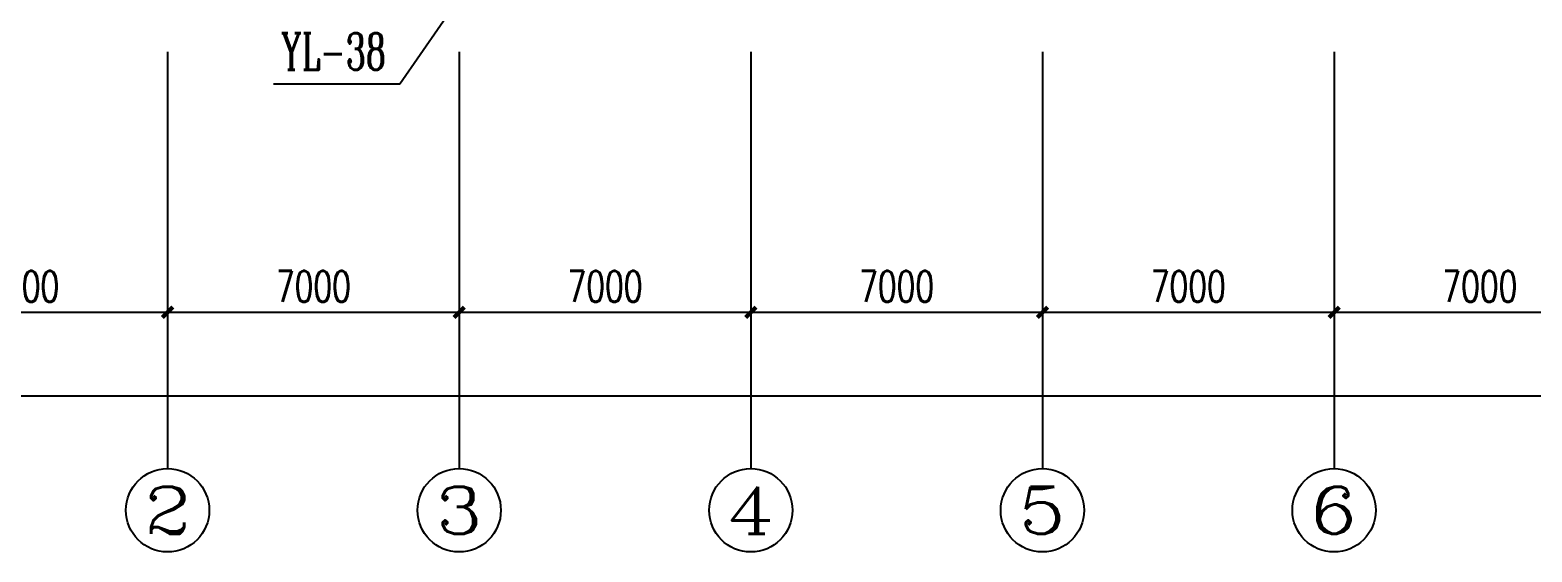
# Model space of a CAD drawing. Extents: x -4407041 to 173436, y -470270 to -29437.
# Drawn here: x 51623 to 87674, y -253366 to -240843 of the extents above; entities that cross this region are included whole.
import ezdxf
from ezdxf.enums import TextEntityAlignment as Align

# ---------------------------------------------------------------- set-up
doc = ezdxf.new("R2010")
doc.units = 0
doc.header["$LTSCALE"] = 1000
doc.header["$MEASUREMENT"] = 0
for name, color, linetype in [('AXIS', 3, 'Continuous'), ('AXIS_TEXT', 7, 'Continuous'), ('DIM_雨水', 3, 'Continuous')]:
    doc.layers.add(name, color=color, linetype=linetype)
doc.styles.add('_TCH_AXIS', font='COMPLEX', dxfattribs={"bigfont": 'GBCBIG'})
doc.styles.add('_TCH_DIM_T3', font='SIMPLEX', dxfattribs={"width": 0.705882, "bigfont": 'GBCBIG'})
doc.styles.add('_TWT_SERIAL', font='COMPLEX', dxfattribs={"width": 0.8, "height": 3.5, "bigfont": 'HZTXT'})
doc.styles.add('COMPLEX', font='COMPLEX')
doc.dimstyles.new('_TCH_ARCH&&250', dxfattribs={"dimtxt": 743.75, "dimasz": 250, "dimexe": 625, "dimexo": 750, "dimgap": 250, "dimtad": 1, "dimdec": 0, "dimzin": 0, "dimdsep": 46, "dimtxsty": '_TCH_DIM_T3', "dimblk": 'ARCHTICK', "dimcen": 0.09, "dimclrt": 7, "dimazin": 2, "dimtfac": 1, "dimtdec": 0, "dimtix": 1, "dimtmove": 2, "dimatfit": 3, "dimfxl": 0, "dimtolj": 1, "dimtzin": 0, "dimarcsym": 0})

# ---------------------------------------------------------------- blocks, each defined once
blk = doc.blocks.new('_ArchTick')
at = {"color": 0, "linetype": 'ByBlock', "const_width": 0.4}
blk.add_lwpolyline([(-0.5, -0.5), (0.5, 0.5)], dxfattribs=at)
blk = doc.blocks.new('*D104')
at = {"layer": 'AXIS', "color": 0, "lineweight": -2}
for p, q in [((47924, -242116), (47924, -248241)), ((54924, -242116), (54924, -248241)), ((47924, -247616), (54924, -247616))]:
    blk.add_line(p, q, dxfattribs=at)
at = {"layer": 'Defpoints', "color": 0}
for p in [(47924, -241366), (54924, -241366), (54924, -247616)]:
    blk.add_point(p, dxfattribs=at)
at = {"layer": 'AXIS', "color": 0, "lineweight": -2, "xscale": 250, "yscale": 250, "zscale": 250, "rotation": 180}
blk.add_blockref('_ArchTick', (47924, -247616), dxfattribs=at)
at = {"layer": 'AXIS', "color": 0, "lineweight": -2, "xscale": 250, "yscale": 250, "zscale": 250}
blk.add_blockref('_ArchTick', (54924, -247616), dxfattribs=at)
at = {"layer": 'AXIS', "color": 7, "insert": (51424, -246994), "char_height": 743.8, "attachment_point": 5, "style": '_TCH_DIM_T3'}
blk.add_mtext('\\A1;7000', dxfattribs=at)
blk = doc.blocks.new('*D105')
at = {"layer": 'AXIS', "color": 0, "lineweight": -2}
for p, q in [((54924, -242116), (54924, -248241)), ((61924, -242116), (61924, -248241)), ((54924, -247616), (61924, -247616))]:
    blk.add_line(p, q, dxfattribs=at)
at = {"layer": 'Defpoints', "color": 0}
for p in [(54924, -241366), (61924, -241366), (61924, -247616)]:
    blk.add_point(p, dxfattribs=at)
at = {"layer": 'AXIS', "color": 0, "lineweight": -2, "xscale": 250, "yscale": 250, "zscale": 250, "rotation": 180}
blk.add_blockref('_ArchTick', (54924, -247616), dxfattribs=at)
at = {"layer": 'AXIS', "color": 0, "lineweight": -2, "xscale": 250, "yscale": 250, "zscale": 250}
blk.add_blockref('_ArchTick', (61924, -247616), dxfattribs=at)
at = {"layer": 'AXIS', "color": 7, "insert": (58424, -246994), "char_height": 743.8, "attachment_point": 5, "style": '_TCH_DIM_T3'}
blk.add_mtext('\\A1;7000', dxfattribs=at)
blk = doc.blocks.new('*D106')
at = {"layer": 'AXIS', "color": 0, "lineweight": -2}
for p, q in [((61924, -242116), (61924, -248241)), ((68924, -242116), (68924, -248241)), ((61924, -247616), (68924, -247616))]:
    blk.add_line(p, q, dxfattribs=at)
at = {"layer": 'Defpoints', "color": 0}
for p in [(61924, -241366), (68924, -241366), (68924, -247616)]:
    blk.add_point(p, dxfattribs=at)
at = {"layer": 'AXIS', "color": 0, "lineweight": -2, "xscale": 250, "yscale": 250, "zscale": 250, "rotation": 180}
blk.add_blockref('_ArchTick', (61924, -247616), dxfattribs=at)
at = {"layer": 'AXIS', "color": 0, "lineweight": -2, "xscale": 250, "yscale": 250, "zscale": 250}
blk.add_blockref('_ArchTick', (68924, -247616), dxfattribs=at)
at = {"layer": 'AXIS', "color": 7, "insert": (65424, -246994), "char_height": 743.8, "attachment_point": 5, "style": '_TCH_DIM_T3'}
blk.add_mtext('\\A1;7000', dxfattribs=at)
blk = doc.blocks.new('*D107')
at = {"layer": 'AXIS', "color": 0, "lineweight": -2}
for p, q in [((68924, -242116), (68924, -248241)), ((75924, -242116), (75924, -248241)), ((68924, -247616), (75924, -247616))]:
    blk.add_line(p, q, dxfattribs=at)
at = {"layer": 'Defpoints', "color": 0}
for p in [(68924, -241366), (75924, -241366), (75924, -247616)]:
    blk.add_point(p, dxfattribs=at)
at = {"layer": 'AXIS', "color": 0, "lineweight": -2, "xscale": 250, "yscale": 250, "zscale": 250, "rotation": 180}
blk.add_blockref('_ArchTick', (68924, -247616), dxfattribs=at)
at = {"layer": 'AXIS', "color": 0, "lineweight": -2, "xscale": 250, "yscale": 250, "zscale": 250}
blk.add_blockref('_ArchTick', (75924, -247616), dxfattribs=at)
at = {"layer": 'AXIS', "color": 7, "insert": (72424, -246994), "char_height": 743.8, "attachment_point": 5, "style": '_TCH_DIM_T3'}
blk.add_mtext('\\A1;7000', dxfattribs=at)
blk = doc.blocks.new('*D108')
at = {"layer": 'AXIS', "color": 0, "lineweight": -2}
for p, q in [((75924, -242116), (75924, -248241)), ((82924, -242116), (82924, -248241)), ((75924, -247616), (82924, -247616))]:
    blk.add_line(p, q, dxfattribs=at)
at = {"layer": 'Defpoints', "color": 0}
for p in [(75924, -241366), (82924, -241366), (82924, -247616)]:
    blk.add_point(p, dxfattribs=at)
at = {"layer": 'AXIS', "color": 0, "lineweight": -2, "xscale": 250, "yscale": 250, "zscale": 250, "rotation": 180}
blk.add_blockref('_ArchTick', (75924, -247616), dxfattribs=at)
at = {"layer": 'AXIS', "color": 0, "lineweight": -2, "xscale": 250, "yscale": 250, "zscale": 250}
blk.add_blockref('_ArchTick', (82924, -247616), dxfattribs=at)
at = {"layer": 'AXIS', "color": 7, "insert": (79424, -246994), "char_height": 743.8, "attachment_point": 5, "style": '_TCH_DIM_T3'}
blk.add_mtext('\\A1;7000', dxfattribs=at)
blk = doc.blocks.new('*D109')
at = {"layer": 'AXIS', "color": 0, "lineweight": -2}
for p, q in [((82924, -242116), (82924, -248241)), ((89924, -242116), (89924, -248241)), ((82924, -247616), (89924, -247616))]:
    blk.add_line(p, q, dxfattribs=at)
at = {"layer": 'Defpoints', "color": 0}
for p in [(82924, -241366), (89924, -241366), (89924, -247616)]:
    blk.add_point(p, dxfattribs=at)
at = {"layer": 'AXIS', "color": 0, "lineweight": -2, "xscale": 250, "yscale": 250, "zscale": 250, "rotation": 180}
blk.add_blockref('_ArchTick', (82924, -247616), dxfattribs=at)
at = {"layer": 'AXIS', "color": 0, "lineweight": -2, "xscale": 250, "yscale": 250, "zscale": 250}
blk.add_blockref('_ArchTick', (89924, -247616), dxfattribs=at)
at = {"layer": 'AXIS', "color": 7, "insert": (86424, -246994), "char_height": 743.8, "attachment_point": 5, "style": '_TCH_DIM_T3'}
blk.add_mtext('\\A1;7000', dxfattribs=at)
blk = doc.blocks.new('*D121')
at = {"layer": 'AXIS', "color": 0, "lineweight": -2}
for p, q in [((47684, -242116), (47684, -250241)), ((153664, -242116), (153664, -250241)), ((47684, -249616), (153664, -249616))]:
    blk.add_line(p, q, dxfattribs=at)
at = {"layer": 'Defpoints', "color": 0}
for p in [(47684, -241366), (153664, -241366), (153664, -249616)]:
    blk.add_point(p, dxfattribs=at)
at = {"layer": 'AXIS', "color": 0, "lineweight": -2, "xscale": 250, "yscale": 250, "zscale": 250, "rotation": 180}
blk.add_blockref('_ArchTick', (47684, -249616), dxfattribs=at)
at = {"layer": 'AXIS', "color": 0, "lineweight": -2, "xscale": 250, "yscale": 250, "zscale": 250}
blk.add_blockref('_ArchTick', (153664, -249616), dxfattribs=at)
at = {"layer": 'AXIS', "color": 7, "insert": (100674, -248994), "char_height": 743.8, "attachment_point": 5, "style": '_TCH_DIM_T3'}
blk.add_mtext('\\A1;105980', dxfattribs=at)
blk = doc.blocks.new('_AXISO')
blk.add_circle((0, 0), 0.5)
at = {"layer": 'AXIS_TEXT', "style": 'COMPLEX', "width": 1.041667}
blk.add_attdef('A', text='', height=0.56, dxfattribs=at).set_placement((-0.25, -0.28), (0.25, -0.28), align=Align.FIT)

msp = doc.modelspace()

# ---------------------------------------------------------------- linework, layer by layer
at = {"layer": 'AXIS'}
for p, q in [((54923.8, -241366.2), (54923.8, -251366.2)), ((61923.8, -241366.2), (61923.8, -251366.2)), ((68923.8, -241366.2), (68923.8, -251366.2)), ((75923.8, -241366.2), (75923.8, -251366.2)), ((82923.8, -241366.2), (82923.8, -251366.2))]:
    msp.add_line(p, q, dxfattribs=at)
at = {"layer": 'DIM_雨水'}
for p, q in [((61967.2, -240023), (60500.5, -242143.5)), ((60500.5, -242143.5), (57464.4, -242143.5))]:
    msp.add_line(p, q, dxfattribs=at)

# ---------------------------------------------------------------- block references
at = {"layer": 'AXIS'}
ref = msp.add_blockref('_AXISO', (54923.8, -252366.2), dxfattribs=dict(at, xscale=2000, yscale=2000, zscale=2000))
ref.add_attrib('A', '2', dxfattribs={"layer": 'AXIS_TEXT', "height": 1131.4, "style": '_TCH_AXIS', "width": 1.5}).set_placement((54358.2, -252931.9), (55489.5, -252931.9), align=Align.FIT)
ref = msp.add_blockref('_AXISO', (61923.8, -252366.2), dxfattribs=dict(at, xscale=2000, yscale=2000, zscale=2000))
ref.add_attrib('A', '3', dxfattribs={"layer": 'AXIS_TEXT', "height": 1131.4, "style": '_TCH_AXIS', "width": 1.5}).set_placement((61358.2, -252931.9), (62489.5, -252931.9), align=Align.FIT)
ref = msp.add_blockref('_AXISO', (68923.8, -252366.2), dxfattribs=dict(at, xscale=2000, yscale=2000, zscale=2000))
ref.add_attrib('A', '4', dxfattribs={"layer": 'AXIS_TEXT', "height": 1131.4, "style": '_TCH_AXIS', "width": 1.3125}).set_placement((68358.2, -252931.9), (69489.5, -252931.9), align=Align.FIT)
ref = msp.add_blockref('_AXISO', (75923.8, -252366.2), dxfattribs=dict(at, xscale=2000, yscale=2000, zscale=2000))
ref.add_attrib('A', '5', dxfattribs={"layer": 'AXIS_TEXT', "height": 1131.4, "style": '_TCH_AXIS', "width": 1.5}).set_placement((75358.2, -252931.9), (76489.5, -252931.9), align=Align.FIT)
ref = msp.add_blockref('_AXISO', (82923.8, -252366.2), dxfattribs=dict(at, xscale=2000, yscale=2000, zscale=2000))
ref.add_attrib('A', '6', dxfattribs={"layer": 'AXIS_TEXT', "height": 1131.4, "style": '_TCH_AXIS', "width": 1.5}).set_placement((82358.2, -252931.9), (83489.5, -252931.9), align=Align.FIT)

# ---------------------------------------------------------------- texts
at = {"layer": 'DIM_雨水', "color": 7, "style": '_TWT_SERIAL', "width": 0.64}
msp.add_text('YL-38', height=875, dxfattribs=at).set_placement((57639.4, -241793.5))

# ---------------------------------------------------------------- dimensions: what is measured, and where the dimension line sits
at = {"layer": 'AXIS'}
for p1, p2, distance, picture, middle in [((47683.8, -241366.2), (153663.8, -241366.2), -8250, '*D121', (100673.8, -248994.3)), ((47923.8, -241366.2), (54923.8, -241366.2), -6250, '*D104', (51423.8, -246994.3)), ((54923.8, -241366.2), (61923.8, -241366.2), -6250, '*D105', (58423.8, -246994.3)), ((61923.8, -241366.2), (68923.8, -241366.2), -6250, '*D106', (65423.8, -246994.3)), ((68923.8, -241366.2), (75923.8, -241366.2), -6250, '*D107', (72423.8, -246994.3)), ((75923.8, -241366.2), (82923.8, -241366.2), -6250, '*D108', (79423.8, -246994.3)), ((82923.8, -241366.2), (89923.8, -241366.2), -6250, '*D109', (86423.8, -246994.3))]:
    dim = msp.add_aligned_dim(p1=p1, p2=p2, distance=distance, dimstyle='_TCH_ARCH&&250', dxfattribs=at)
    dim.commit()
    dim.dimension.update_dxf_attribs({"geometry": picture, "text_midpoint": middle})

doc.saveas('drawing.dxf')
